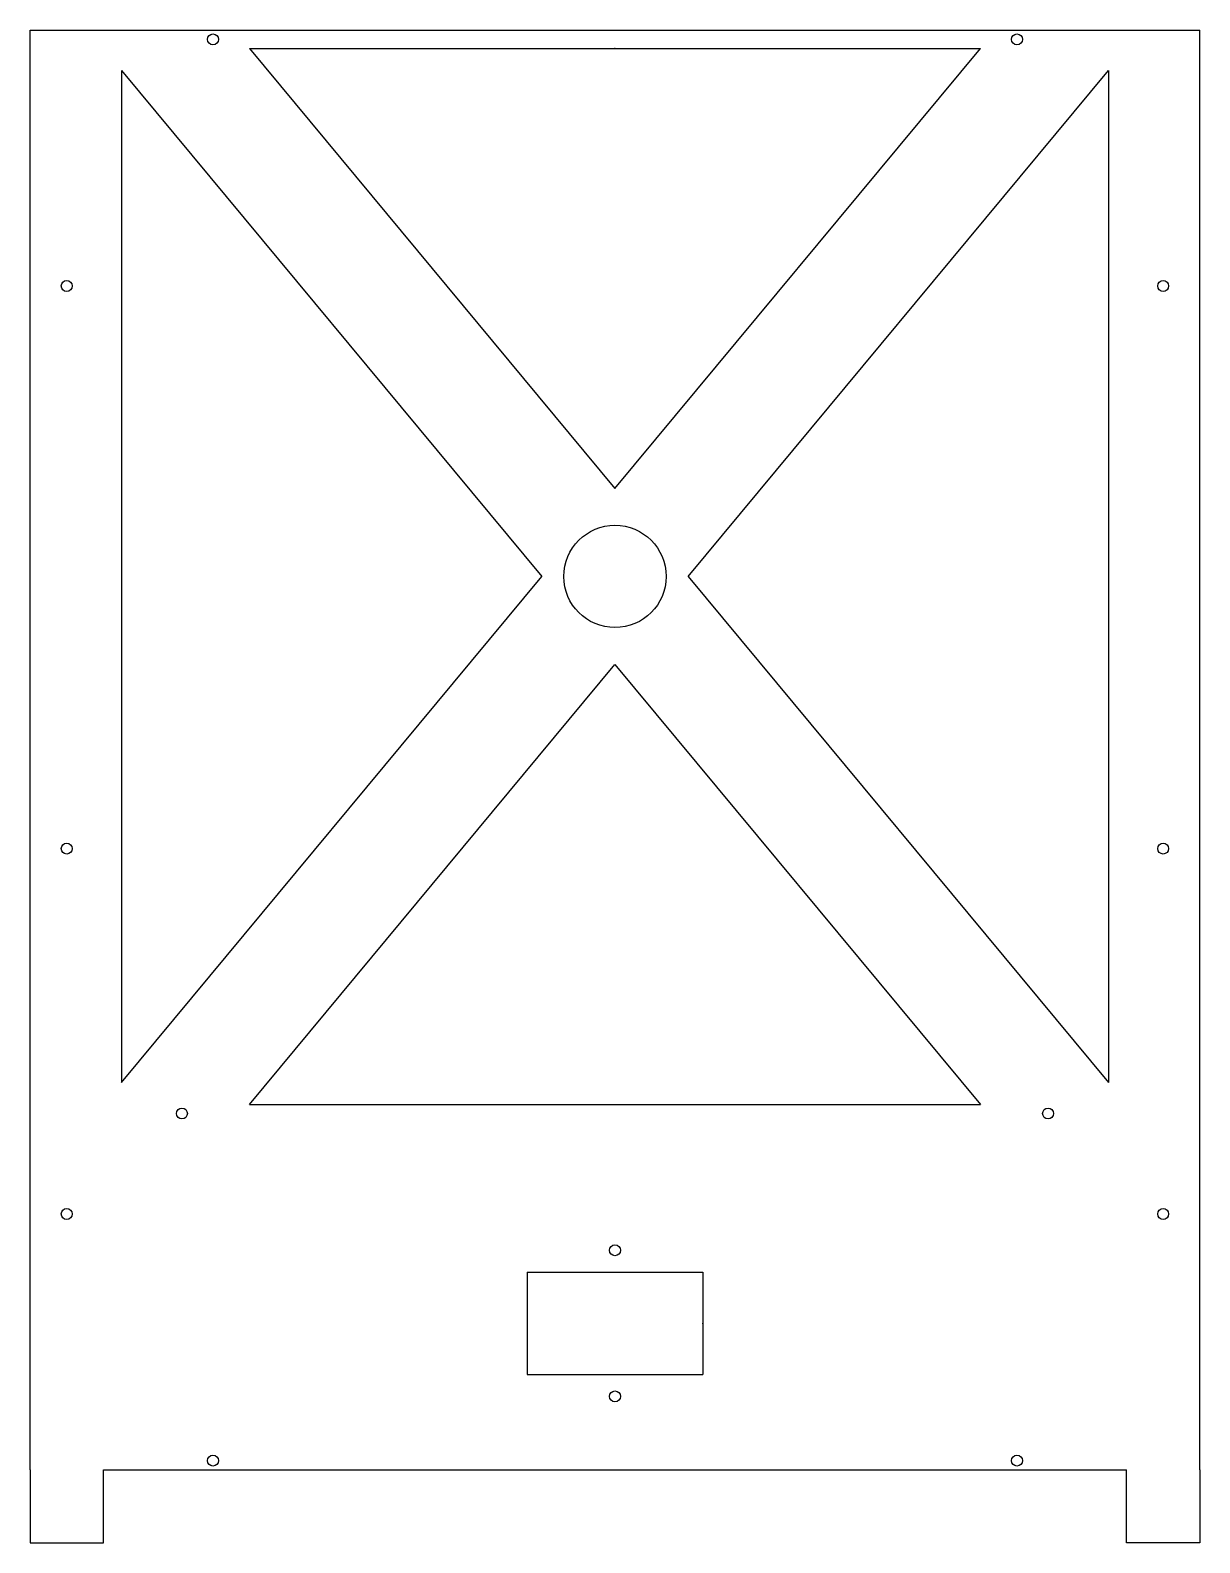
# Model space of a CAD drawing. Header units: millimetres. Extents: x -74 to 246, y -194 to 220.
import ezdxf

# ---------------------------------------------------------------- set-up
doc = ezdxf.new("R2010")
doc.units = ezdxf.units.MM
doc.header["$PDSIZE"] = -1

msp = doc.modelspace()

# ---------------------------------------------------------------- linework, layer by layer
at = {"color": 7, "linetype": 'Continuous'}
for p, q in [((-73.56, 219.99), (246.44, 219.99)), ((-73.56, -174.01), (-73.56, 219.99)), ((246.44, -174.01), (246.44, 219.99)), ((-13.56, 214.99), (186.44, 214.99)), ((-13.56, 214.99), (86.44, 94.58)), ((86.44, 94.58), (186.44, 214.99)), ((-48.56, 208.97), (66.44, 70.49)), ((-48.56, 208.97), (-48.56, -67.99)), ((106.44, 70.49), (221.44, 208.97)), ((221.44, 208.97), (221.44, -67.99)), ((-48.56, -67.99), (66.44, 70.49)), ((106.44, 70.49), (221.44, -67.99)), ((-13.56, -74.01), (86.44, 46.41)), ((86.44, 46.41), (186.44, -74.01)), ((-13.56, -74.01), (186.44, -74.01)), ((62.44, -119.95), (110.44, -119.95)), ((62.44, -119.95), (62.44, -147.95)), ((110.44, -119.95), (110.44, -147.95)), ((62.44, -147.95), (110.44, -147.95)), ((-73.56, -174.01), (-73.56, -194.01)), ((-53.56, -194.01), (-53.56, -174.01)), ((-53.56, -174.01), (226.44, -174.01)), ((226.44, -194.01), (226.44, -174.01)), ((246.44, -174.01), (246.44, -194.01)), ((-73.56, -194.01), (-53.56, -194.01)), ((246.44, -194.01), (226.44, -194.01))]:
    msp.add_line(p, q, dxfattribs=at)
for centre, radius in [((-23.56, 217.49), 1.5), ((196.44, 217.49), 1.5), ((-63.56, 149.99), 1.5), ((236.44, 149.99), 1.5), ((86.44, 70.49), 14), ((-63.56, -4.01), 1.5), ((236.44, -4.01), 1.5), ((-32.06, -76.51), 1.5), ((204.94, -76.51), 1.5), ((-63.56, -104.01), 1.5), ((236.44, -104.01), 1.5), ((86.44, -113.95), 1.5), ((86.44, -153.95), 1.5), ((-23.56, -171.51), 1.5), ((196.44, -171.51), 1.5)]:
    msp.add_circle(centre, radius, dxfattribs=at)
for p in [(86.44, 214.99), (110.44, -133.95)]:
    msp.add_point(p, dxfattribs=at)

doc.saveas('drawing.dxf')
